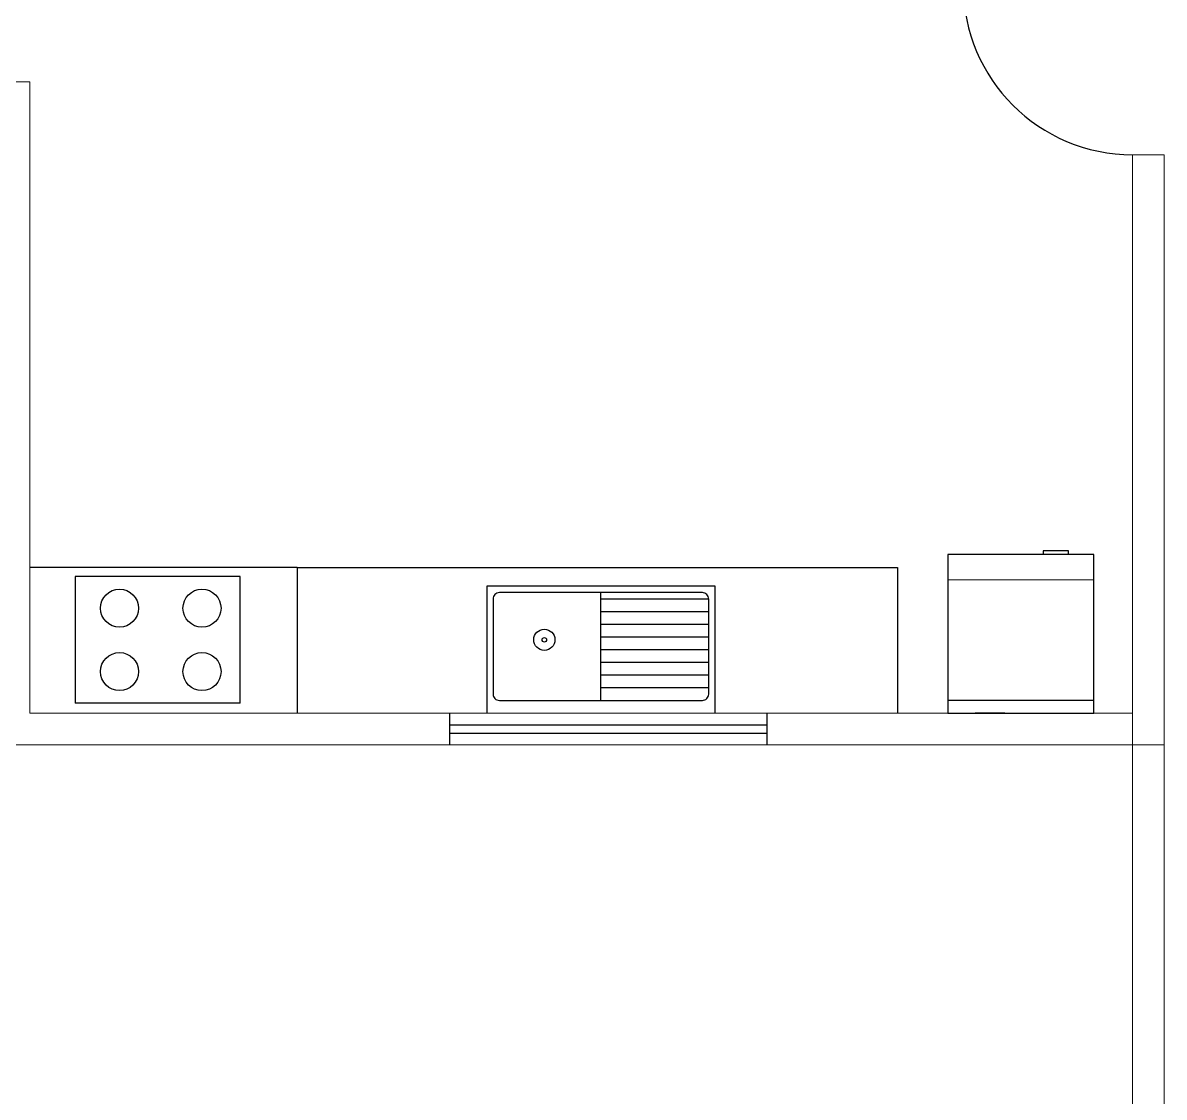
# Model space of a CAD drawing. Header units: millimetres. Extents: x 2667 to 2848, y -1 to 1765.
# Drawn here: x 2724.85 to 2730.25, y 1734.29 to 1739.37 of the extents above; entities that cross this region are included whole.
import ezdxf

# ---------------------------------------------------------------- set-up
doc = ezdxf.new("R2010")
doc.units = ezdxf.units.MM
doc.layers.add('MURATURA_sezioni', color=5, linetype='Continuous', lineweight=18)

msp = doc.modelspace()

# ---------------------------------------------------------------- linework, layer by layer
for p, q in [((2726.1482, 1736.7969), (2724.8843, 1736.7969)), ((2726.1482, 1736.7969), (2728.9882, 1736.7969)), ((2726.1482, 1736.7969), (2726.1482, 1736.1071)), ((2728.9882, 1736.7969), (2728.9882, 1736.1071)), ((2729.227, 1736.7371), (2729.917, 1736.7401)), ((2726.8695, 1736.1071), (2726.8695, 1735.9571)), ((2728.3695, 1736.1071), (2728.3695, 1735.9571)), ((2729.227, 1736.1071), (2729.917, 1736.1071)), ((2729.4963, 1736.1071), (2729.3563, 1736.1071)), ((2726.8695, 1736.0521), (2728.3695, 1736.0521)), ((2726.8695, 1736.0121), (2728.3695, 1736.0121))]:
    msp.add_line(p, q)
for points in [[(2729.797, 1736.8571), (2729.797, 1736.8743), (2729.677, 1736.8743), (2729.677, 1736.8571)], [(2729.917, 1736.1071), (2729.917, 1736.8571), (2729.227, 1736.8571), (2729.227, 1736.1071)], [(2725.8788, 1736.1537), (2725.8788, 1736.7537), (2725.0988, 1736.7537), (2725.0988, 1736.1537)], [(2728.1252, 1736.1071), (2728.1252, 1736.7071), (2727.0452, 1736.7071), (2727.0452, 1736.1071)], [(2727.5852, 1736.1671), (2727.5852, 1736.6771)], [(2728.0952, 1736.6471), (2727.5852, 1736.6471)], [(2728.0952, 1736.5871), (2727.5852, 1736.5871)], [(2728.0952, 1736.5271), (2727.5852, 1736.5271)], [(2728.0952, 1736.4671), (2727.5852, 1736.4671)], [(2728.0952, 1736.4071), (2727.5852, 1736.4071)], [(2728.0952, 1736.3471), (2727.5852, 1736.3471)], [(2728.0952, 1736.2871), (2727.5852, 1736.2871)], [(2728.0952, 1736.2271), (2727.5852, 1736.2271)], [(2729.917, 1736.1671), (2729.227, 1736.1671)], [(2725.8788, 1736.1537), (2725.0988, 1736.1537)]]:
    msp.add_lwpolyline(points)
msp.add_lwpolyline([(2728.0952, 1736.1971), (2728.0952, 1736.6471, 0.414214), (2728.0652, 1736.6771), (2727.1052, 1736.6771, 0.414214), (2727.0752, 1736.6471), (2727.0752, 1736.1971, 0.414214), (2727.1052, 1736.1671), (2728.0652, 1736.1671, 0.414214)], format="xyb", close=True)
for centre, radius in [((2725.3088, 1736.6037), 0.09), ((2725.6988, 1736.6037), 0.09), ((2727.318, 1736.4542), 0.05), ((2727.318, 1736.4542), 0.0107), ((2725.3088, 1736.3037), 0.09), ((2725.6988, 1736.3037), 0.09)]:
    msp.add_circle(centre, radius)
msp.add_arc((2730.0995, 1739.5495), 0.8, 180, 270)
at = {"layer": 'MURATURA_sezioni'}
for p, q in [((2724.8843, 1739.0949), (2724.7843, 1739.0949)), ((2724.8843, 1739.0949), (2724.8843, 1736.1071)), ((2730.0995, 1736.1071), (2730.0995, 1738.7495)), ((2730.0995, 1738.7495), (2730.2495, 1738.7495)), ((2730.2495, 1735.9571), (2730.2495, 1738.7495)), ((2724.8843, 1736.1071), (2725.3882, 1736.1071)), ((2724.8843, 1736.1071), (2725.2882, 1736.1071)), ((2725.3882, 1736.1071), (2729.2495, 1736.1071)), ((2729.2495, 1736.1071), (2730.0995, 1736.1071)), ((2730.0995, 1736.1071), (2730.0995, 1733.4571)), ((2717.3995, 1735.9571), (2729.2495, 1735.9571)), ((2729.2495, 1735.9571), (2730.2495, 1735.9571)), ((2730.2495, 1735.9571), (2730.2495, 1733.4571))]:
    msp.add_line(p, q, dxfattribs=at)

doc.saveas('drawing.dxf')
